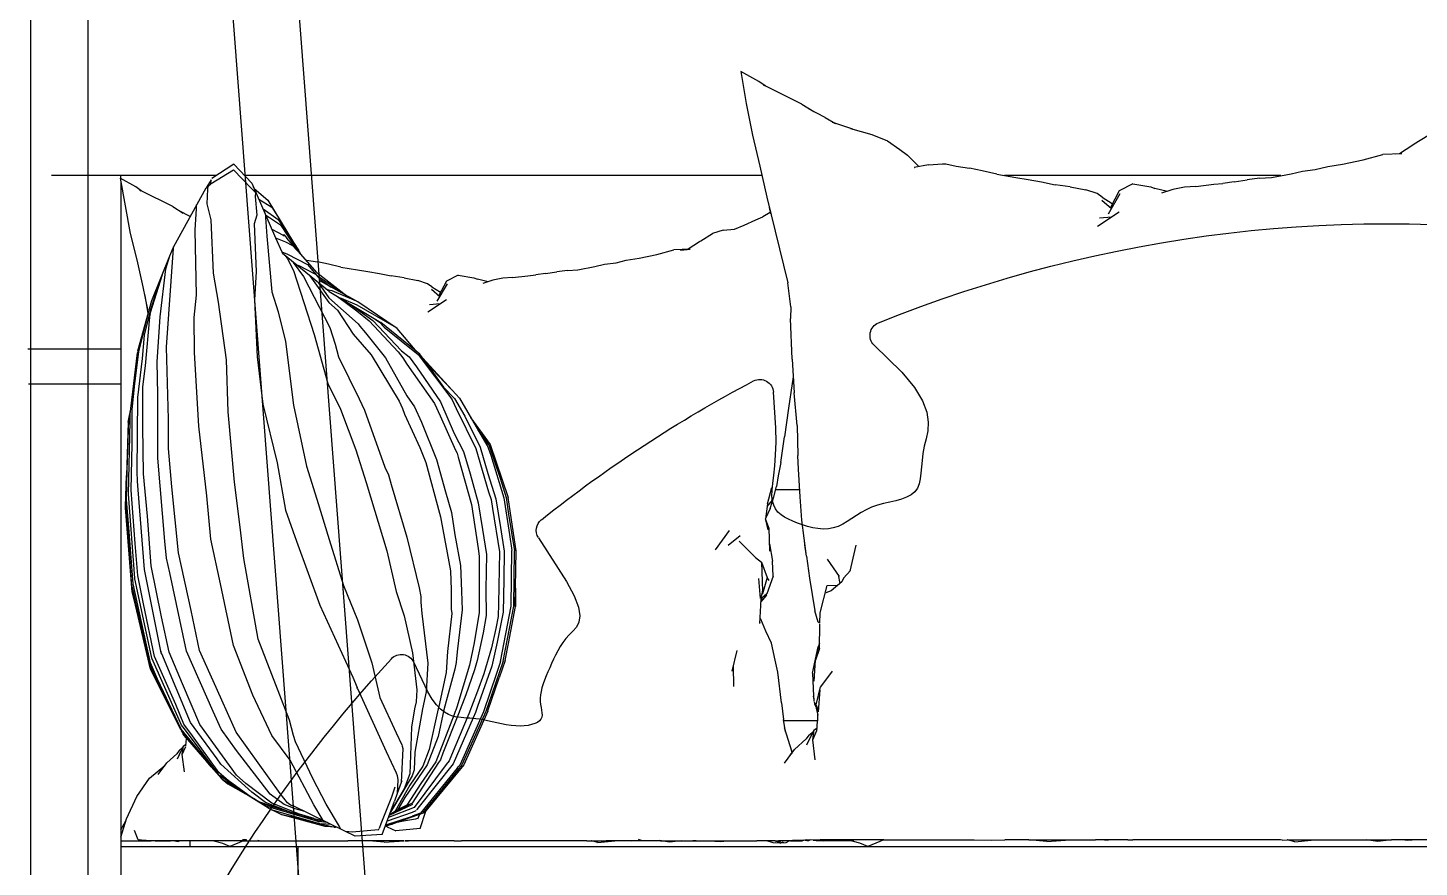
# Model space of a CAD drawing. Header units: millimetres. Extents: x -3567 to 83618, y -21481 to 19784.
# Drawn here: x 38059 to 38566, y -16367 to -16061 of the extents above; entities that cross this region are included whole.
import ezdxf

# ---------------------------------------------------------------- set-up
doc = ezdxf.new("R2010")
doc.units = ezdxf.units.MM
doc.header["$LTSCALE"] = 150
doc.layers.add('ad-Elevation 10', color=8, linetype='Continuous')
doc.layers.add('ad-Landscape', color=7, linetype='Continuous', true_color=0x007f00)

# ---------------------------------------------------------------- blocks, each defined once
blk = doc.blocks.new('A$C8104ddd6')
for p, q in [((1549.95, 871.98), (1543.39, 875.65)), ((1543.39, 875.65), (1545.39, 863.95)), ((1552.27, 870.4), (1549.95, 871.98)), ((1551.49, 870.79), (1552.27, 870.4)), ((1565.62, 863.73), (1552.27, 870.4)), ((1545.39, 863.95), (1547.6, 852.35)), ((1565.62, 863.73), (1569.97, 860.96)), ((1574.17, 858.85), (1568.25, 861.82)), ((1574.17, 858.85), (1577.91, 856.66)), ((1577.91, 856.66), (1576.79, 857.03)), ((1547.6, 852.35), (1550.31, 841.11)), ((1582.33, 855.18), (1577.95, 856.64)), ((1584.21, 854.55), (1582.33, 855.18)), ((1583.31, 854.8), (1591.15, 852.68)), ((1591.15, 852.68), (1596.79, 850.28)), ((1788.77, 849.24), (1793.75, 852.29)), ((1596.79, 850.28), (1601.32, 847.15)), ((1601.32, 847.15), (1604.12, 845.14)), ((1783.41, 845.76), (1788.25, 848.86)), ((1788.25, 848.86), (1788.77, 849.24)), ((1358.65, 841.85), (1350.68, 836.54)), ((1358.65, 841.85), (1365.23, 834.92)), ((1604.12, 845.14), (1606.21, 842.99)), ((1608.25, 840.92), (1606.21, 842.99)), ((1611.77, 841.57), (1616.85, 841.91)), ((1616.85, 841.91), (1618.1, 841.97)), ((1618.1, 841.97), (1621.8, 841.13)), ((1757.26, 840.99), (1762.68, 841.85)), ((1762.68, 841.85), (1770.19, 843.38)), ((1770.19, 843.38), (1777.29, 845.38)), ((1784.2, 845.63), (1777.29, 845.38)), ((1781.9, 845.55), (1783.41, 845.76)), ((1352.34, 837.65), (1292.17, 837.65)), ((1322.94, 833.51), (1317.28, 836.67)), ((1317.28, 836.67), (1319.01, 826.58)), ((1317.47, 836.57), (1317.47, 837.65)), ((1350.45, 834.75), (1358.52, 839.71)), ((1365, 833.13), (1358.52, 839.71)), ((1551.09, 837.65), (1362.64, 837.65)), ((1550.31, 841.11), (1552.88, 829.75)), ((1611.77, 841.57), (1606.61, 840.62)), ((1606.61, 840.62), (1606.7, 840.58)), ((1621.8, 841.13), (1626.73, 840.3)), ((1631.33, 839.39), (1626.73, 840.3)), ((1636.64, 838.12), (1631.33, 839.39)), ((1636.64, 838.12), (1643.66, 836.94)), ((1740.18, 837.65), (1639.42, 837.65)), ((1643.66, 836.94), (1648.07, 836.18)), ((1732.4, 836.67), (1727.91, 836.16)), ((1732.4, 836.67), (1736.74, 837.01)), ((1736.74, 837.01), (1743.93, 838.35)), ((1743.93, 838.35), (1748.05, 839.28)), ((1748.05, 839.28), (1752.69, 839.88)), ((1752.69, 839.88), (1757.26, 840.99)), ((1317.47, 835.58), (1317.47, 475)), ((1324.94, 832.15), (1322.94, 833.51)), ((1324.27, 832.48), (1324.94, 832.15)), ((1336.45, 826.4), (1324.94, 832.15)), ((1336.74, 811.82), (1348.53, 833.2)), ((1350.43, 836.15), (1348.53, 833.2)), ((1348.53, 833.2), (1350.31, 834.64)), ((1348.93, 827.34), (1349.21, 832.67)), ((1349.21, 832.67), (1349.26, 833.79)), ((1350.31, 834.64), (1350.43, 836.15)), ((1365, 833.13), (1366.27, 831.69)), ((1365.23, 834.92), (1373.87, 815.02)), ((1365.74, 833.73), (1366.31, 832.2)), ((1366.08, 832.96), (1371.09, 828.65)), ((1366.31, 832.2), (1366.27, 831.69)), ((1366.71, 831.19), (1366.31, 832.2)), ((1648.07, 836.18), (1652.97, 835.33)), ((1652.97, 835.33), (1657.91, 834.33)), ((1663.43, 833.58), (1657.91, 834.33)), ((1663.43, 833.58), (1669.09, 832.47)), ((1673.21, 831.07), (1669.09, 832.47)), ((1681.25, 832.14), (1678.04, 826.02)), ((1686.24, 834.65), (1681.25, 832.14)), ((1686.24, 834.65), (1692.81, 833.52)), ((1692.81, 833.52), (1694.31, 832.95)), ((1698.82, 831.91), (1694.31, 832.95)), ((1700.8, 832.55), (1696.64, 831.19)), ((1705.01, 833.47), (1700.8, 832.55)), ((1709.2, 833.66), (1705.01, 833.47)), ((1709.2, 833.66), (1715.7, 834.47)), ((1715.7, 834.47), (1718.99, 834.76)), ((1723.15, 835.4), (1718.99, 834.76)), ((1723.15, 835.4), (1727.91, 836.16)), ((1319.01, 826.58), (1320.92, 816.59)), ((1336.45, 826.4), (1340.2, 824.01)), ((1345.02, 825.66), (1345.08, 826.94)), ((1350.41, 821.49), (1348.93, 827.34)), ((1366.52, 831.4), (1366.48, 830.02)), ((1366.48, 830.02), (1366.97, 823.23)), ((1366.52, 831.4), (1366.71, 831.19)), ((1367.79, 829.01), (1372.49, 826.17)), ((1371.09, 828.65), (1382.84, 809.31)), ((1552.88, 829.75), (1560.54, 798.5)), ((1675.1, 829.78), (1673.21, 831.07)), ((1674.97, 828.7), (1678.49, 825.63)), ((1675.1, 829.78), (1678.67, 827.46)), ((1677.38, 823.72), (1681.65, 831.07)), ((1678.67, 827.46), (1678.8, 827.48)), ((1342.75, 822.73), (1338.72, 824.75)), ((1344.6, 817.74), (1345.02, 825.66)), ((1351.27, 802.1), (1350.41, 821.49)), ((1366.97, 823.23), (1366.06, 820.03)), ((1369.31, 825.53), (1374.86, 821.65)), ((1369.69, 824.65), (1370.18, 823.31)), ((1370.18, 823.31), (1370.15, 822.32)), ((1370.15, 822.32), (1370.64, 815.6)), ((1370.3, 823.24), (1371.69, 822.42)), ((1371.69, 822.42), (1375.6, 819.68)), ((1372.49, 826.17), (1374.61, 822.85)), ((1374.86, 821.65), (1379.04, 815.3)), ((1544.6, 819.58), (1548.86, 821.58)), ((1548.86, 821.58), (1551.42, 822.65)), ((1554.05, 824.23), (1551.42, 822.65)), ((1554.27, 823.67), (1553.83, 826.02)), ((1673.31, 819.2), (1681.28, 824.45)), ((1674.12, 822.28), (1678.57, 822.66)), ((1320.92, 816.59), (1323.25, 806.9)), ((1345, 794.08), (1344.6, 817.74)), ((1366.06, 820.03), (1366.73, 802.74)), ((1372.53, 818.12), (1376.61, 815.9)), ((1375.6, 819.68), (1381.21, 811.18)), ((1528.82, 813.91), (1533.11, 816.53)), ((1536.96, 817.82), (1533.11, 816.53)), ((1536.96, 817.82), (1541.04, 818.07)), ((1541.04, 818.07), (1544.6, 819.58)), ((1335.35, 808.35), (1336.67, 811.6)), ((1336.61, 811.14), (1336.67, 811.6)), ((1336.74, 811.82), (1336.67, 811.6)), ((1336.67, 811.6), (1336.71, 811.73)), ((1336.71, 811.73), (1336.74, 811.82)), ((1336.71, 811.73), (1336.74, 811.78)), ((1336.74, 811.78), (1336.74, 811.82)), ((1370.64, 815.6), (1372.5, 795.29)), ((1373.87, 815.02), (1377.43, 813.47)), ((1373.87, 815.02), (1376.09, 809.9)), ((1377, 816.01), (1376.61, 815.9)), ((1376.61, 815.9), (1377.05, 815.71)), ((1377, 816.01), (1377.33, 815.57)), ((1377.05, 815.71), (1377, 816.01)), ((1377.33, 815.57), (1377.35, 815.55)), ((1377.35, 815.55), (1377.98, 814.88)), ((1377.43, 813.47), (1380.06, 812.12)), ((1388.95, 802.32), (1377.98, 814.88)), ((1379.04, 815.3), (1382.16, 810.44)), ((1380.06, 812.12), (1384.93, 806.92)), ((1524.2, 810.9), (1528.37, 813.58)), ((1528.37, 813.58), (1528.82, 813.91)), ((1323.25, 806.9), (1325.46, 797.11)), ((1328.8, 792.07), (1335.35, 808.35)), ((1333.88, 803.63), (1335.35, 808.35)), ((1334.16, 775.05), (1336.61, 811.14)), ((1376.09, 809.9), (1378.2, 808.98)), ((1376.09, 809.9), (1376.4, 809.22)), ((1393.37, 795.35), (1376.4, 809.22)), ((1377.3, 808.48), (1378.15, 807.28)), ((1378.15, 807.28), (1380.37, 803)), ((1378.2, 808.98), (1385.48, 805.25)), ((1382.16, 810.44), (1382.3, 810.1)), ((1382.3, 810.1), (1382.31, 810.05)), ((1384.93, 806.92), (1385.18, 806.87)), ((1385.18, 806.87), (1389.13, 806.2)), ((1393.1, 805.42), (1389.13, 806.2)), ((1497.95, 805.87), (1501.66, 806.8)), ((1501.66, 806.8), (1506.33, 807.53)), ((1506.33, 807.53), (1512.8, 808.85)), ((1512.8, 808.85), (1518.93, 810.58)), ((1524.88, 810.8), (1518.93, 810.58)), ((1521.39, 810.52), (1524.2, 810.9)), ((1521.58, 810.5), (1524.88, 810.8)), ((1328.29, 787.69), (1332.62, 801.58)), ((1331.81, 786.19), (1333.88, 803.63)), ((1353.03, 791.55), (1351.27, 802.1)), ((1366.73, 802.74), (1366.15, 792.34)), ((1380.31, 806.02), (1384.01, 800.82)), ((1380.37, 803), (1387.98, 779.71)), ((1381.24, 805.26), (1382.28, 804.84)), ((1382.28, 804.84), (1388.18, 801.81)), ((1385.48, 805.25), (1389.96, 799.9)), ((1386.32, 801.11), (1393.24, 791.4)), ((1388.95, 802.32), (1399.82, 793.87)), ((1397.67, 804.32), (1393.1, 805.42)), ((1397.67, 804.32), (1403.73, 803.3)), ((1403.73, 803.3), (1407.52, 802.65)), ((1407.52, 802.65), (1411.75, 801.92)), ((1411.75, 801.92), (1416.01, 801.06)), ((1420.77, 800.41), (1416.01, 801.06)), ((1440.43, 801.33), (1436.13, 799.17)), ((1440.43, 801.33), (1446.09, 800.35)), ((1460.22, 800.47), (1465.83, 801.17)), ((1465.83, 801.17), (1468.67, 801.42)), ((1472.25, 801.98), (1468.67, 801.42)), ((1472.25, 801.98), (1476.36, 802.63)), ((1480.23, 803.07), (1476.36, 802.63)), ((1480.23, 803.07), (1483.97, 803.36)), ((1483.97, 803.36), (1490.16, 804.52)), ((1490.16, 804.52), (1493.72, 805.32)), ((1493.72, 805.32), (1497.95, 805.87)), ((1325.46, 797.11), (1327.23, 788.8)), ((1328.35, 788.86), (1331.26, 798.19)), ((1384.01, 800.82), (1393.61, 782.25)), ((1389.33, 798.65), (1393.3, 793.09)), ((1389.56, 800.86), (1399.07, 794.29)), ((1389.96, 799.9), (1394.1, 797.04)), ((1403.87, 791.62), (1390.27, 799.17)), ((1392.23, 796.28), (1394.41, 795.75)), ((1420.77, 800.41), (1425.65, 799.45)), ((1429.2, 798.24), (1425.65, 799.45)), ((1430.83, 797.13), (1429.2, 798.24)), ((1430.72, 796.2), (1433.75, 793.55)), ((1430.83, 797.13), (1433.91, 795.13)), ((1432.79, 791.9), (1436.48, 798.25)), ((1436.13, 799.17), (1433.36, 793.89)), ((1446.09, 800.35), (1447.39, 799.87)), ((1451.28, 798.96), (1447.39, 799.87)), ((1452.98, 799.52), (1449.4, 798.35)), ((1456.61, 800.31), (1452.98, 799.52)), ((1460.22, 800.47), (1456.61, 800.31)), ((1561.59, 789.8), (1560.54, 798.5)), ((1323.67, 773.76), (1328.8, 792.07)), ((1327.49, 787.4), (1326.29, 793.89)), ((1344.22, 785.9), (1345, 794.08)), ((1355.94, 770.46), (1353.03, 791.55)), ((1366.15, 792.34), (1367.14, 771.54)), ((1372.5, 795.29), (1374.76, 787.93)), ((1393.24, 791.4), (1396.45, 788.54)), ((1393.3, 793.09), (1403.99, 783.57)), ((1393.37, 795.35), (1412.18, 784.12)), ((1394.41, 795.75), (1403.28, 791.95)), ((1396.42, 793.53), (1403.51, 788.41)), ((1397.05, 793.15), (1397.78, 792.98)), ((1397.78, 792.98), (1403.47, 790.54)), ((1418.14, 781.9), (1403.87, 791.62)), ((1429.29, 788.01), (1436.16, 792.54)), ((1429.99, 790.67), (1433.82, 790.99)), ((1433.91, 795.13), (1434.02, 795.15)), ((1324.05, 773.44), (1327.97, 789.1)), ((1326.15, 779.51), (1328.35, 788.86)), ((1326.49, 768.33), (1328.1, 786.08)), ((1328.1, 786.08), (1328.29, 787.69)), ((1328.12, 787), (1328.25, 787.3)), ((1330.69, 769.73), (1331.81, 786.19)), ((1344.3, 773.17), (1344.22, 785.9)), ((1374.76, 787.93), (1377.52, 777.22)), ((1396.45, 788.54), (1402.16, 779.82)), ((1401.06, 790.76), (1409.33, 784.79)), ((1403.47, 790.54), (1416.91, 782.74)), ((1403.51, 788.41), (1407.98, 784.69)), ((1561.59, 789.8), (1561.54, 785.5)), ((1393.61, 782.25), (1395.58, 776.23)), ((1403.99, 783.57), (1404.53, 782.73)), ((1404.53, 782.73), (1406.58, 780.38)), ((1407.98, 784.69), (1418.59, 773.4)), ((1409.33, 784.79), (1419.78, 773.79)), ((1410.33, 785.23), (1411.71, 784.23)), ((1411.71, 784.23), (1413.45, 782.39)), ((1426.45, 772.56), (1412.18, 784.12)), ((1413.45, 782.39), (1425.82, 772.39)), ((1425.51, 773.32), (1418.14, 781.9)), ((1562.06, 770.75), (1561.54, 785.5)), ((1325.38, 770.97), (1326.15, 779.51)), ((1377.52, 777.22), (1380.41, 753.96)), ((1387.98, 779.71), (1392.87, 761.91)), ((1395.58, 776.23), (1396.84, 771.62)), ((1402.16, 779.82), (1408.68, 772.31)), ((1406.58, 780.38), (1413.87, 771.27)), ((1317.47, 774.4), (1283.59, 774.4)), ((1323.58, 773.03), (1320.71, 750.67)), ((1321.06, 752.71), (1323.58, 773.03)), ((1322.61, 761.91), (1324.05, 773.44)), ((1323.67, 773.76), (1323.58, 773.03)), ((1323.61, 756.73), (1325.38, 770.97)), ((1334.82, 748.92), (1334.16, 775.05)), ((1345.84, 746.26), (1344.3, 773.17)), ((1367.14, 771.54), (1369.24, 754.37)), ((1396.84, 771.62), (1404.34, 756.26)), ((1408.68, 772.31), (1418.92, 755.43)), ((1413.87, 771.27), (1421.67, 757.32)), ((1418.59, 773.4), (1420.29, 771.28)), ((1419.78, 773.79), (1422.57, 771.53)), ((1420.29, 771.28), (1421.63, 768.87)), ((1422.57, 771.53), (1425.26, 767.97)), ((1425.82, 772.39), (1437.74, 756.64)), ((1427.56, 771.08), (1426.45, 772.56)), ((1440.87, 756.52), (1427.56, 771.08)), ((1428.16, 770.25), (1427.56, 771.08)), ((1562.06, 770.75), (1562.84, 758.44)), ((1325.54, 760.69), (1326.49, 768.33)), ((1330.99, 757.82), (1330.69, 769.73)), ((1356.56, 751.55), (1355.94, 770.46)), ((1421.63, 768.87), (1431.81, 754.56)), ((1425.26, 767.97), (1433.95, 755.13)), ((1428.17, 770.23), (1428.16, 770.25)), ((1428.17, 770.23), (1435.08, 760.57)), ((1428.55, 769.7), (1438.09, 759.57)), ((1283.88, 761.75), (1317.47, 761.75)), ((1321.59, 752.35), (1322.61, 761.91)), ((1325.45, 746.17), (1325.54, 760.69)), ((1392.87, 761.91), (1397.47, 752.48)), ((1435.08, 760.57), (1439.03, 756.36)), ((1562.11, 761.81), (1560.74, 752.84)), ((1562.47, 764.32), (1562.11, 761.81)), ((1323.45, 729.72), (1323.61, 756.73)), ((1330.95, 734.67), (1330.99, 757.82)), ((1404.34, 756.26), (1406.23, 752.12)), ((1418.92, 755.43), (1420.15, 752.75)), ((1421.67, 757.32), (1424.52, 753.31)), ((1437.76, 756.62), (1437.94, 756.46)), ((1437.76, 756.62), (1438.01, 756.25)), ((1437.96, 756.45), (1438.14, 756.2)), ((1437.96, 756.45), (1438.14, 756.29)), ((1438.14, 756.29), (1438.01, 756.25)), ((1438.01, 756.25), (1438.16, 755.9)), ((1438.16, 755.9), (1438.14, 756.2)), ((1438.16, 755.9), (1439.72, 752.78)), ((1439.03, 756.36), (1442.87, 749.96)), ((1440.87, 756.52), (1450.78, 739.39)), ((1563.94, 746.54), (1562.84, 758.44)), ((1320.65, 750.34), (1320.68, 750.49)), ((1320.68, 750.49), (1320.71, 750.67)), ((1320.71, 750.67), (1321, 752.17)), ((1320.84, 750.66), (1321.06, 752.71)), ((1320.84, 747.96), (1320.84, 750.66)), ((1321.61, 739.81), (1321.59, 752.35)), ((1358.9, 725.86), (1356.56, 751.55)), ((1369.24, 754.37), (1374.43, 732.93)), ((1380.41, 753.96), (1385.13, 731.77)), ((1397.47, 752.48), (1403.11, 737.71)), ((1406.23, 752.12), (1413.72, 731.36)), ((1420.15, 752.75), (1420.89, 750.69)), ((1420.89, 750.69), (1426.41, 738.55)), ((1424.52, 753.31), (1427.08, 747.82)), ((1431.81, 754.56), (1433.87, 750.13)), ((1433.95, 755.13), (1438.99, 743.68)), ((1438.5, 755.22), (1438.7, 755.04)), ((1439.72, 752.78), (1446.82, 738.16)), ((1560.74, 752.84), (1559.33, 742.44)), ((1320.17, 747.74), (1319.57, 728.31)), ((1319.77, 730.21), (1320.35, 748.7)), ((1320.17, 747.74), (1320.63, 750.19)), ((1320.28, 721.48), (1320.84, 747.96)), ((1320.63, 750.19), (1320.65, 750.34)), ((1320.73, 749.1), (1320.84, 749.66)), ((1325.7, 728.89), (1325.45, 746.17)), ((1334.8, 738.22), (1334.82, 748.92)), ((1348.85, 720.91), (1345.84, 746.26)), ((1427.08, 747.82), (1432.51, 734.2)), ((1433.87, 750.13), (1439.41, 737.57)), ((1442.87, 749.96), (1448.36, 738.64)), ((1444.93, 749.52), (1452.07, 739.58)), ((1563.94, 746.54), (1564.2, 735.6)), ((1438.99, 743.68), (1442.33, 737.02)), ((1447.6, 744.9), (1451.53, 739.5)), ((1449.82, 741.06), (1451.01, 739.43)), ((1557.94, 733.02), (1559.33, 742.44)), ((1321.24, 722.97), (1321.61, 739.81)), ((1336, 724.24), (1334.8, 738.22)), ((1403.11, 737.71), (1406.81, 725.78)), ((1426.41, 738.55), (1428.62, 733.02)), ((1439.41, 737.57), (1439.98, 736.43)), ((1439.98, 736.43), (1440.4, 735.05)), ((1442.33, 737.02), (1444.8, 728.9)), ((1446.82, 738.16), (1451.48, 722.39)), ((1448.36, 738.64), (1451.21, 729.02)), ((1451.01, 739.43), (1452.27, 735.73)), ((1451.53, 739.5), (1455.71, 727.3)), ((1452.07, 739.58), (1458.56, 720.28)), ((1452.27, 735.73), (1457.01, 720.23)), ((1564.46, 730.65), (1564.2, 735.6)), ((1319.58, 719.59), (1319.77, 730.21)), ((1333.54, 704.43), (1330.95, 734.67)), ((1374.43, 732.93), (1377.45, 715.71)), ((1385.13, 731.77), (1388.88, 719.7)), ((1413.72, 731.36), (1415.01, 728.53)), ((1428.62, 733.02), (1433.63, 714.56)), ((1432.51, 734.2), (1435.73, 722.35)), ((1440.4, 735.05), (1445.2, 717.72)), ((1557.94, 733.02), (1557.02, 728.18)), ((1565.06, 720.5), (1564.46, 730.65)), ((1319.16, 717.08), (1319.57, 728.31)), ((1319.28, 718.72), (1319.57, 728.31)), ((1323.5, 726.24), (1323.45, 729.72)), ((1323.79, 723.14), (1323.5, 726.24)), ((1327.14, 713.51), (1325.7, 728.89)), ((1360.95, 709.44), (1358.9, 725.86)), ((1406.81, 725.78), (1414.43, 700.83)), ((1415.01, 728.53), (1416.02, 725.07)), ((1416.02, 725.07), (1421.66, 705.84)), ((1444.8, 728.9), (1447.72, 718.37)), ((1451.21, 729.02), (1454.14, 719.82)), ((1455.71, 727.3), (1457.86, 720.26)), ((1557.02, 728.18), (1556.33, 724.31)), ((1322.54, 690.91), (1320.28, 721.48)), ((1322.69, 703.53), (1321.24, 722.97)), ((1326.04, 694.09), (1323.79, 723.14)), ((1338.46, 700.08), (1336, 724.24)), ((1350.22, 705.06), (1348.85, 720.91)), ((1435.73, 722.35), (1437.91, 714.89)), ((1451.48, 722.39), (1452.4, 719.52)), ((1457.01, 720.23), (1459.07, 706.87)), ((1457.86, 720.26), (1458.79, 714.19)), ((1461.52, 700.88), (1458.56, 720.28)), ((1553.17, 718.02), (1554.74, 723.91)), ((1554.05, 716.24), (1555.42, 720.52)), ((1555.42, 720.52), (1556.33, 724.31)), ((1556.08, 723.28), (1564.89, 723.28)), ((1565.65, 711.99), (1565.06, 720.5)), ((1319.16, 717.08), (1319.13, 716.58)), ((1321.61, 685.89), (1319.13, 716.58)), ((1321.14, 692.5), (1319.16, 717.08)), ((1319.28, 718.72), (1319.28, 718.68)), ((1319.28, 718.63), (1319.28, 718.68)), ((1321.62, 686.31), (1319.28, 718.63)), ((1320.37, 709.36), (1319.58, 719.59)), ((1377.45, 715.71), (1381.5, 704.4)), ((1388.88, 719.7), (1393.39, 704.94)), ((1437.91, 714.89), (1439.19, 706.73)), ((1445.2, 717.72), (1447.65, 701.68)), ((1447.72, 718.37), (1449.2, 708.63)), ((1452.4, 719.52), (1452.92, 716.24)), ((1452.92, 716.24), (1455.4, 700.47)), ((1454.14, 719.82), (1455.82, 709.32)), ((1553.17, 718.02), (1552.4, 712.47)), ((1554.05, 716.24), (1552.45, 712.84)), ((1554.8, 719.38), (1553.05, 717.1)), ((1328.55, 695.4), (1327.14, 713.51)), ((1433.63, 714.56), (1434, 713.29)), ((1434, 713.29), (1434.22, 711.9)), ((1434.22, 711.9), (1437.56, 693.59)), ((1458.79, 714.19), (1460.89, 700.91)), ((1552.35, 712.13), (1553.19, 708.52)), ((1553.57, 709.2), (1552.4, 712.47)), ((1567.29, 698.98), (1565.65, 711.99)), ((1321.91, 688.88), (1320.37, 709.36)), ((1353.81, 688.85), (1350.22, 705.06)), ((1362.34, 698.11), (1360.95, 709.44)), ((1393.39, 704.94), (1398.56, 688.25)), ((1421.66, 705.84), (1426.24, 687.32)), ((1439.19, 706.73), (1441.23, 695.56)), ((1449.2, 708.63), (1450.69, 699.49)), ((1455.82, 709.32), (1457.17, 700.72)), ((1459.07, 706.87), (1460, 700.97)), ((1539.16, 708.32), (1534, 701.22)), ((1538.81, 702.9), (1543.13, 706.48)), ((1553.57, 709.2), (1553.89, 700.73)), ((1566.74, 703.1), (1566.56, 704.79)), ((1323.66, 691.86), (1322.69, 703.53)), ((1334.17, 698.23), (1333.54, 704.43)), ((1343.09, 679.06), (1338.46, 700.08)), ((1381.5, 704.4), (1390.04, 681.04)), ((1414.43, 700.83), (1417.83, 686.1)), ((1447.65, 701.68), (1448.1, 698.9)), ((1455.4, 700.47), (1455.09, 681.53)), ((1457.17, 700.72), (1457, 690.39)), ((1459.74, 680.64), (1460, 700.97)), ((1460.63, 680.64), (1460.89, 700.91)), ((1461.22, 680.64), (1461.52, 700.88)), ((1548.78, 698.48), (1542.77, 704.35)), ((1553.79, 703.4), (1554.98, 697.14)), ((1567.29, 698.98), (1566.74, 703.1)), ((1583.24, 693.47), (1585.47, 702.89)), ((1332.32, 676.79), (1328.55, 695.4)), ((1335.36, 692.83), (1334.17, 698.23)), ((1367.55, 668.66), (1362.34, 698.11)), ((1441.23, 695.56), (1441.65, 686.12)), ((1448.1, 698.9), (1448.05, 695.06)), ((1448.05, 695.06), (1448.09, 678.38)), ((1450.69, 699.49), (1450.52, 686.85)), ((1548.78, 698.48), (1550.88, 696.72)), ((1550.88, 696.72), (1551.32, 686.19)), ((1550.88, 696.72), (1553.04, 691.2)), ((1555.18, 691.58), (1554.98, 697.14)), ((1567.29, 698.98), (1568.39, 690.95)), ((1579.35, 691.48), (1574.99, 697.82)), ((1322.54, 690.75), (1322.54, 690.91)), ((1322.56, 690.77), (1322.54, 690.91)), ((1322.56, 690.77), (1322.54, 690.75)), ((1322.58, 690.64), (1322.54, 690.75)), ((1322.58, 690.64), (1322.56, 690.77)), ((1323.17, 687.84), (1322.58, 690.64)), ((1325.79, 681.54), (1323.66, 691.86)), ((1332.09, 664.23), (1326.04, 694.09)), ((1341.37, 664.25), (1335.36, 692.83)), ((1437.56, 693.59), (1437.87, 686.64)), ((1457, 690.39), (1456.83, 678.56)), ((1550.61, 683.49), (1549.95, 690.73)), ((1553.04, 691.2), (1551.25, 685.22)), ((1555.18, 691.58), (1552.91, 685.16)), ((1553.68, 690), (1553.04, 691.2)), ((1568.39, 690.95), (1570.3, 678.96)), ((1580.21, 689.62), (1576.33, 686.34)), ((1578.91, 692.11), (1579.5, 689.01)), ((1580.77, 690.93), (1580.21, 689.62)), ((1583.3, 693.73), (1580.77, 690.93)), ((1322.78, 681.09), (1321.61, 685.89)), ((1327.42, 662.11), (1321.64, 687.95)), ((1326.63, 667.65), (1321.91, 688.88)), ((1328.74, 661.71), (1323.17, 687.84)), ((1358.49, 666.38), (1353.81, 688.85)), ((1398.56, 688.25), (1403.77, 675.77)), ((1417.83, 686.1), (1420.7, 677.19)), ((1426.24, 687.32), (1426.79, 684.22)), ((1437.87, 686.64), (1437.89, 679.65)), ((1441.65, 686.12), (1441.8, 679.36)), ((1450.52, 686.85), (1450.54, 677.27)), ((1461.32, 687.2), (1461.26, 680.57)), ((1552.73, 684.71), (1550.58, 682.14)), ((1551.23, 685.86), (1550.61, 683.49)), ((1551.25, 685.22), (1550.98, 684.91)), ((1552.91, 685.16), (1551.2, 683.76)), ((1551.23, 685.86), (1551.25, 685.22)), ((1551.25, 685.22), (1551.32, 686.19)), ((1552.73, 684.71), (1552.91, 685.16)), ((1572.3, 678.23), (1574.84, 688.28)), ((1576.33, 686.34), (1574.42, 685.57)), ((1574.84, 688.28), (1578.76, 688.39)), ((1328.34, 657.77), (1322.78, 681.09)), ((1329.8, 662.4), (1325.79, 681.54)), ((1390.04, 681.04), (1401.97, 654.82)), ((1426.79, 684.22), (1426.79, 682.18)), ((1426.79, 682.18), (1427.21, 677.96)), ((1437.89, 679.65), (1438.05, 678)), ((1455.09, 681.53), (1455.02, 676.88)), ((1455.86, 660.55), (1459.74, 680.64)), ((1456.76, 660.69), (1460.63, 680.64)), ((1458.69, 667.13), (1461.27, 680.54)), ((1461.26, 680.57), (1461.27, 680.54)), ((1550.63, 683.15), (1550.18, 674.37)), ((1550.83, 682.44), (1550.57, 681.93)), ((1551.2, 683.76), (1550.63, 683.15)), ((1335.04, 663.88), (1332.32, 676.79)), ((1346.14, 664.56), (1343.09, 679.06)), ((1403.77, 675.77), (1408.89, 660.04)), ((1420.7, 677.19), (1423.76, 663.63)), ((1427.21, 677.96), (1429.34, 659.88)), ((1438.05, 678), (1436.46, 664.14)), ((1441.8, 679.36), (1440.15, 665.19)), ((1448.09, 678.38), (1446.23, 667.33)), ((1450.54, 677.27), (1449.47, 670.93)), ((1455.02, 676.88), (1454.17, 672.56)), ((1456.83, 678.56), (1454.65, 667.59)), ((1550.38, 674.7), (1550.21, 674.94)), ((1550.21, 674.8), (1550.36, 674.59)), ((1550.65, 675.93), (1550.27, 676.11)), ((1550.27, 676.06), (1550.65, 675.93)), ((1550.28, 676.23), (1550.65, 675.93)), ((1552.46, 671.63), (1550.65, 675.93)), ((1571.57, 674.91), (1570.3, 678.96)), ((1572.16, 674.55), (1571.57, 674.91)), ((1572.16, 674.55), (1572.3, 678.23)), ((1449.47, 670.93), (1447.33, 660.92)), ((1454.17, 672.56), (1452.52, 665.47)), ((1554.61, 667.23), (1552.46, 671.63)), ((1572.08, 665.26), (1572.15, 674.08)), ((1328.26, 659.99), (1326.63, 667.65)), ((1332.09, 664.23), (1332.08, 663.72)), ((1332.2, 663.72), (1332.09, 664.23)), ((1351.14, 642.35), (1341.37, 664.25)), ((1351.1, 653.45), (1346.14, 664.56)), ((1365.6, 648.25), (1358.49, 666.38)), ((1378.91, 639.18), (1367.55, 668.66)), ((1440.15, 665.19), (1439.74, 661.63)), ((1446.23, 667.33), (1444.49, 659.19)), ((1452.52, 665.47), (1449.71, 655.98)), ((1454.65, 667.59), (1452.62, 658.88)), ((1457.52, 660.9), (1458.69, 667.13)), ((1540.19, 657.05), (1542.02, 664.52)), ((1555.91, 660.97), (1554.61, 667.23)), ((1569.45, 656.22), (1571.58, 665.9)), ((1571.58, 665.9), (1570.66, 661.02)), ((1572.08, 665.26), (1570.66, 661.02)), ((1572.09, 667.07), (1571.58, 665.9)), ((1328.09, 659.37), (1327.42, 662.11)), ((1328.12, 659.17), (1328.09, 659.37)), ((1339.43, 635.51), (1328.09, 659.37)), ((1330.87, 654.1), (1328.26, 659.99)), ((1338.68, 639.27), (1328.74, 661.71)), ((1337.49, 644.86), (1329.8, 662.4)), ((1332.39, 663.28), (1332.08, 663.72)), ((1332.08, 663.72), (1332.2, 663.72)), ((1332.39, 663.28), (1332.2, 663.72)), ((1342.85, 638.28), (1332.39, 663.28)), ((1340, 652.4), (1335.04, 663.88)), ((1408.89, 660.04), (1411.91, 647.4)), ((1423.76, 663.63), (1425.34, 650.21)), ((1429.34, 659.88), (1428.72, 649.41)), ((1436.46, 664.14), (1436.01, 656.57)), ((1439.65, 660.14), (1439.12, 657.71)), ((1439.74, 661.63), (1439.65, 660.14)), ((1444.49, 659.19), (1439.89, 643.82)), ((1447.33, 660.92), (1446.3, 657.43)), ((1456.76, 660.69), (1452.62, 648.58)), ((1455.86, 660.55), (1454.36, 656.18)), ((1457.49, 660.86), (1455.37, 654.59)), ((1457.52, 660.9), (1457.49, 660.86)), ((1556.93, 656.6), (1555.91, 660.97)), ((1570.16, 653.39), (1570.66, 661.02)), ((1328.32, 658.78), (1328.26, 659.02)), ((1338.33, 637.83), (1328.32, 658.78)), ((1328.38, 657.51), (1328.34, 657.77)), ((1339.31, 635.77), (1328.38, 657.51)), ((1339.47, 635.91), (1330.87, 654.1)), ((1401.97, 654.82), (1403.56, 651.02)), ((1436.01, 656.57), (1433.3, 644.14)), ((1439.12, 657.71), (1435.18, 642.94)), ((1446.3, 657.43), (1443.18, 648.33)), ((1449.71, 655.98), (1447.4, 649.68)), ((1452.62, 658.88), (1447.46, 644.13)), ((1454.36, 656.18), (1449.64, 642.22)), ((1451.26, 642.54), (1455.37, 654.59)), ((1540.61, 658.78), (1540.67, 651.41)), ((1558.23, 645.51), (1556.93, 656.6)), ((1569.45, 656.22), (1569.82, 647.88)), ((1576.73, 657.04), (1572.4, 651.23)), ((1346.22, 637.54), (1340, 652.4)), ((1359.5, 634.82), (1351.1, 653.45)), ((1403.55, 650.68), (1403.56, 651.02)), ((1403.55, 650.68), (1403.63, 650.8)), ((1403.55, 650.68), (1403.67, 650.63)), ((1403.56, 651.02), (1403.63, 650.8)), ((1403.63, 650.8), (1403.67, 650.63)), ((1403.67, 650.63), (1414.12, 627.66)), ((1425.34, 650.21), (1425.08, 645.83)), ((1428.72, 649.41), (1427.39, 643.27)), ((1447.4, 649.68), (1444.28, 641.46)), ((1570.86, 644.69), (1572.4, 651.23)), ((1572.22, 650.17), (1571.53, 642.15)), ((1572.22, 650.17), (1572.4, 651.23)), ((1340.49, 637.73), (1337.49, 644.86)), ((1372.52, 633.5), (1365.6, 648.25)), ((1411.91, 647.4), (1417.78, 634.5)), ((1425.08, 645.83), (1424.52, 643.26)), ((1433.3, 644.14), (1433.07, 643.26)), ((1443.18, 648.33), (1440.56, 641.42)), ((1447.46, 644.13), (1446.69, 641.88)), ((1452.62, 648.58), (1450.51, 642.32)), ((1558.23, 645.51), (1558.89, 639.33)), ((1570.02, 647.3), (1569.82, 647.88)), ((1569.82, 647.88), (1570, 646.5)), ((1569.82, 647.88), (1569.99, 646.07)), ((1570.08, 645.87), (1570.18, 645.09)), ((1570.08, 645.87), (1571.56, 642.51)), ((1570.18, 645.09), (1571.53, 642.15)), ((1571.6, 643), (1570.86, 644.69)), ((1339.59, 637.35), (1338.68, 639.27)), ((1354.06, 635.88), (1351.14, 642.35)), ((1380.42, 633.58), (1378.91, 639.18)), ((1424.52, 643.26), (1423.36, 636.64)), ((1427.39, 643.27), (1424.61, 627.44)), ((1433.07, 643.26), (1429.84, 628.42)), ((1438.91, 641.21), (1432.3, 623.97)), ((1435.18, 642.94), (1433.06, 633.18)), ((1440.56, 641.42), (1434.84, 627.09)), ((1444.28, 641.46), (1438.02, 626.33)), ((1439.33, 642.26), (1438.91, 641.21)), ((1439.53, 642.76), (1439.33, 642.26)), ((1439.89, 643.82), (1439.53, 642.76)), ((1445.83, 640), (1439.77, 625.97)), ((1449.64, 642.22), (1441.58, 624.11)), ((1451.21, 642.4), (1442.41, 622.88)), ((1446.69, 641.88), (1445.83, 640)), ((1450.51, 642.32), (1446.89, 634.2)), ((1451.21, 642.43), (1451.25, 642.49)), ((1451.21, 642.43), (1451.21, 642.4)), ((1451.26, 642.54), (1451.25, 642.49)), ((1559.69, 634.85), (1558.89, 639.33)), ((1571.4, 638.94), (1558.96, 638.94)), ((1570.89, 643.54), (1571.48, 641)), ((1571.4, 638.94), (1571.51, 641.86)), ((1339.43, 635.51), (1339.56, 635.25)), ((1353.47, 618.8), (1339.47, 635.91)), ((1350.4, 622.18), (1339.56, 635.25)), ((1339.56, 635.25), (1340.17, 634.06)), ((1341.07, 635.53), (1339.59, 637.35)), ((1340.23, 633.94), (1340.17, 634.06)), ((1341.19, 632.83), (1340.17, 634.06)), ((1340.23, 633.94), (1350.4, 622.18)), ((1343.53, 633.47), (1340.49, 637.73)), ((1340.67, 636.02), (1340.58, 636.2)), ((1354.29, 617.7), (1341.07, 635.53)), ((1352.52, 625.1), (1342.85, 638.28)), ((1351.97, 629.69), (1346.22, 637.54)), ((1359.62, 628.11), (1354.06, 635.88)), ((1375.49, 612.46), (1359.5, 634.82)), ((1417.78, 634.5), (1419.85, 630.13)), ((1423.36, 636.64), (1422.81, 619.6)), ((1446.89, 634.2), (1441.74, 622.83)), ((1559.19, 636.43), (1562, 627.54)), ((1567.5, 630.19), (1570.11, 635.67)), ((1568.2, 633.63), (1569.82, 635.05)), ((1569.57, 631.93), (1570.11, 635.67)), ((1569.57, 631.93), (1571.05, 635.38)), ((1570.11, 635.67), (1571.15, 636.33)), ((1570.52, 635.67), (1571.14, 636.21)), ((1571.1, 635.82), (1571, 635.66)), ((1571.05, 635.38), (1571.39, 638.61)), ((1338.07, 625.07), (1340.32, 629.79)), ((1338.67, 628.03), (1340.07, 629.26)), ((1339.86, 626.57), (1340.32, 629.79)), ((1339.86, 626.57), (1341.13, 629.54)), ((1340.32, 629.79), (1341.22, 630.36)), ((1340.68, 629.79), (1341.21, 630.26)), ((1341.17, 629.92), (1341.08, 629.79)), ((1341.17, 629.92), (1341.42, 632.33)), ((1341.42, 632.33), (1341.43, 632.55)), ((1353.14, 620.11), (1343.53, 633.47)), ((1359.64, 619.08), (1351.97, 629.69)), ((1379.23, 624.59), (1372.52, 633.5)), ((1381.09, 631.23), (1380.42, 633.58)), ((1387.4, 617.84), (1381.09, 631.23)), ((1420.2, 628.75), (1419.65, 616.43)), ((1419.85, 630.13), (1420.02, 629.63)), ((1420.02, 629.63), (1420.2, 628.75)), ((1433.06, 633.18), (1429.12, 622.83)), ((1563, 628.4), (1567.23, 632.32)), ((1568.2, 633.63), (1567.23, 632.32)), ((1570.5, 624.71), (1569.57, 631.93)), ((1334.2, 623.53), (1337.84, 626.9)), ((1338.67, 628.03), (1337.84, 626.9)), ((1340.66, 620.35), (1339.86, 626.57)), ((1353.94, 623.13), (1352.52, 625.1)), ((1371.94, 612.22), (1359.62, 628.11)), ((1387.78, 608.33), (1379.23, 624.59)), ((1414.12, 627.66), (1417.81, 619.88)), ((1424.61, 627.44), (1424.41, 620.97)), ((1433.18, 623.65), (1426.05, 612.64)), ((1432.3, 623.97), (1426.81, 616.03)), ((1429.84, 628.42), (1427.55, 622.41)), ((1433.93, 624.73), (1433.18, 623.65)), ((1434.84, 627.09), (1433.93, 624.73)), ((1437.13, 624.31), (1436.03, 622.92)), ((1438.02, 626.33), (1437.13, 624.31)), ((1439.77, 625.97), (1438.54, 623.18)), ((1441.58, 624.11), (1440.98, 622.77)), ((1559.33, 623.51), (1563, 628.4)), ((1561.37, 626.64), (1562.08, 627.22)), ((1562.08, 627.22), (1562, 627.54)), ((1327.96, 618.02), (1333.49, 622.59)), ((1331.02, 619.31), (1334.2, 623.53)), ((1350.4, 622.18), (1354.29, 617.7)), ((1356.53, 617.2), (1353.14, 620.11)), ((1361.37, 613.32), (1353.51, 619.02)), ((1365.26, 612.86), (1353.94, 623.13)), ((1362.99, 616.04), (1359.64, 619.08)), ((1423.61, 618.89), (1415.73, 605.63)), ((1417.81, 619.88), (1418.11, 618.98)), ((1418.11, 618.98), (1418.43, 617.42)), ((1422.81, 619.6), (1420.72, 614.12)), ((1429.12, 622.83), (1420.94, 610.95)), ((1427.55, 622.41), (1422.8, 615.5)), ((1424.41, 620.97), (1423.61, 618.89)), ((1436.03, 622.92), (1424.3, 607.25)), ((1438.54, 623.18), (1426.21, 607.7)), ((1440.04, 621.62), (1426.72, 605.23)), ((1442.41, 622.88), (1428.05, 605.3)), ((1441.74, 622.83), (1433.78, 613.11)), ((1440.11, 621.72), (1440.04, 621.62)), ((1440.11, 621.72), (1440.36, 622.07)), ((1440.98, 622.77), (1440.36, 622.07)), ((1323.26, 611.36), (1327.96, 618.02)), ((1354.78, 617.35), (1354.29, 617.7)), ((1354.29, 617.7), (1354.35, 617.61)), ((1354.35, 617.61), (1356.5, 615.92)), ((1354.78, 617.35), (1354.35, 617.61)), ((1355.04, 617.07), (1354.82, 617.32)), ((1356.78, 616.09), (1354.82, 617.32)), ((1356.06, 616.48), (1355.04, 617.07)), ((1356.78, 616.09), (1356.06, 616.48)), ((1356.5, 615.92), (1362.86, 612.28)), ((1364.64, 611.32), (1356.53, 617.2)), ((1356.86, 616.04), (1356.78, 616.09)), ((1356.9, 615.99), (1356.86, 616.04)), ((1357.38, 615.71), (1356.9, 615.99)), ((1371.26, 607.03), (1357.38, 615.71)), ((1372.45, 608.9), (1362.99, 616.04)), ((1392.31, 608.5), (1387.4, 617.84)), ((1420.72, 614.12), (1415.83, 605.91)), ((1417.35, 614.73), (1416.06, 611.07)), ((1422.8, 615.5), (1417.38, 605.95)), ((1418.43, 617.42), (1418.21, 612.39)), ((1419.65, 616.43), (1418.21, 612.39)), ((1419.88, 617.07), (1419.65, 616.43)), ((1426.81, 616.03), (1421.69, 608.13)), ((1319.48, 603.16), (1323.26, 611.36)), ((1369.92, 607.94), (1361.37, 613.32)), ((1370.15, 609.17), (1365.26, 612.86)), ((1365.58, 610.73), (1366.01, 610.48)), ((1367.2, 609.71), (1366.01, 610.48)), ((1368.37, 608.99), (1367.2, 609.71)), ((1367.68, 609.46), (1373.42, 607.55)), ((1368.76, 608.73), (1368.37, 608.99)), ((1378.94, 605.71), (1368.76, 608.73)), ((1378.02, 606.03), (1370.15, 609.17)), ((1377.04, 608.37), (1371.94, 612.22)), ((1382.61, 604.84), (1372.45, 608.9)), ((1378.21, 608.95), (1375.49, 612.46)), ((1379.34, 608.1), (1378.21, 608.95)), ((1397.1, 600.38), (1392.31, 608.5)), ((1416.06, 611.07), (1412.18, 601.29)), ((1412.69, 597.45), (1417.21, 609.61)), ((1415.33, 604.54), (1423.87, 608.5)), ((1418.21, 612.39), (1417.21, 609.61)), ((1420.94, 610.95), (1418.46, 606.6)), ((1423.58, 608.9), (1418.61, 606.38)), ((1426.05, 612.64), (1423.58, 608.9)), ((1433.78, 613.11), (1427.41, 605.26)), ((1430, 607.51), (1431, 608.92)), ((1387.71, 602.66), (1369.92, 607.94)), ((1371.26, 607.03), (1374.54, 605.45)), ((1382.67, 603.44), (1372.77, 606.3)), ((1373.45, 607.54), (1373.42, 607.55)), ((1378.02, 606.03), (1373.45, 607.54)), ((1374.54, 605.45), (1376.29, 604.61)), ((1391.91, 600.42), (1376.29, 604.61)), ((1389.98, 601.36), (1376.29, 604.61)), ((1381.02, 606.78), (1377.04, 608.37)), ((1378.94, 605.71), (1378.02, 606.03)), ((1382.99, 604.37), (1378.94, 605.71)), ((1380.22, 607.75), (1379.34, 608.1)), ((1383.13, 602.98), (1379.46, 604.03)), ((1399.28, 598.57), (1379.99, 608.02)), ((1381, 607.53), (1380.22, 607.75)), ((1384.55, 605.79), (1381.02, 606.78)), ((1387.97, 603.34), (1382.61, 604.84)), ((1389.98, 601.36), (1382.67, 603.44)), ((1382.99, 604.37), (1383.99, 604.04)), ((1391.71, 602.28), (1383.99, 604.04)), ((1383.99, 604.04), (1386.42, 603.21)), ((1390.8, 603.19), (1387.78, 608.33)), ((1428.05, 605.3), (1413.8, 600.42)), ((1427.41, 605.26), (1414.24, 600.94)), ((1423.62, 605.53), (1414.49, 602.28)), ((1424.3, 607.25), (1414.98, 603.62)), ((1415.41, 604.76), (1415.73, 604.95)), ((1415.82, 604.98), (1415.73, 604.95)), ((1415.82, 604.98), (1417.35, 605.93)), ((1416.7, 605.44), (1415.82, 604.98)), ((1416.78, 605.48), (1416.7, 605.44)), ((1416.83, 605.49), (1416.78, 605.48)), ((1416.83, 605.49), (1416.99, 605.57)), ((1416.99, 605.57), (1416.85, 605.52)), ((1417, 605.6), (1416.99, 605.57)), ((1417, 605.6), (1417.13, 605.64)), ((1418.38, 606.29), (1417.13, 605.64)), ((1421.69, 608.13), (1417.38, 605.95)), ((1417.38, 605.95), (1419.39, 607.16)), ((1418.38, 606.29), (1418.61, 606.38)), ((1427.66, 605.28), (1423.16, 603.8)), ((1424.99, 606.06), (1423.62, 605.53)), ((1423.62, 604.16), (1423.67, 604.18)), ((1426.72, 605.23), (1423.67, 604.18)), ((1425.44, 606.5), (1425.27, 606.44)), ((1426.21, 607.7), (1425.36, 606.56)), ((1425.48, 606.57), (1425.36, 606.56)), ((1425.48, 606.57), (1425.5, 606.6)), ((1426.3, 604.7), (1425.55, 603.04)), ((1425.8, 603.69), (1425.55, 603.04)), ((1425.98, 604), (1425.8, 603.69)), ((1426.55, 599.65), (1428.61, 605.98)), ((1429.47, 607.04), (1430, 607.51)), ((1317.47, 596.52), (1319.48, 603.16)), ((1317.47, 599.13), (1319.27, 602.46)), ((1323.8, 595.52), (1322.49, 598.97)), ((1386.54, 603.18), (1386.42, 603.21)), ((1386.54, 603.18), (1389.52, 602.18)), ((1389.11, 602.26), (1387.71, 602.66)), ((1391.3, 601.96), (1387.84, 602.75)), ((1389.55, 602.13), (1389.11, 602.26)), ((1389.11, 602.26), (1389.52, 602.18)), ((1389.52, 602.18), (1389.55, 602.13)), ((1392.74, 601.78), (1389.52, 602.18)), ((1390.09, 602.11), (1389.55, 602.13)), ((1389.98, 601.36), (1395.02, 600.22)), ((1389.98, 601.36), (1390.14, 601.35)), ((1390.16, 601.35), (1390.14, 601.35)), ((1390.16, 601.35), (1390.21, 601.35)), ((1390.21, 601.35), (1390.22, 601.35)), ((1390.22, 601.35), (1390.59, 601.33)), ((1390.76, 602.75), (1390.51, 602.81)), ((1394.02, 601.15), (1390.59, 601.33)), ((1391.17, 602.55), (1390.8, 603.19)), ((1395.66, 600.07), (1391.91, 600.42)), ((1395.05, 600.22), (1395.02, 600.22)), ((1396.15, 600.1), (1395.18, 600.19)), ((1395.18, 600.19), (1395.66, 600.07)), ((1396.02, 600.17), (1395.18, 600.19)), ((1396.32, 600.02), (1395.66, 600.07)), ((1397.68, 599.35), (1397.1, 600.38)), ((1401.79, 598.28), (1399.28, 598.57)), ((1402.87, 596.83), (1399.28, 598.57)), ((1411.35, 599.21), (1401.79, 598.28)), ((1411.35, 599.21), (1411.49, 599.49)), ((1411.49, 599.49), (1411.47, 599.49)), ((1411.55, 599.65), (1411.53, 599.65)), ((1412.18, 601.29), (1411.55, 599.65)), ((1411.63, 599.86), (1411.61, 599.85)), ((1411.71, 600.07), (1411.69, 600.06)), ((1418.8, 602.3), (1413.87, 600.62)), ((1414.22, 600.93), (1413.95, 600.84)), ((1414.53, 600.22), (1413.96, 600.48)), ((1414.24, 600.94), (1414.22, 600.93)), ((1414.55, 600.21), (1414.53, 600.22)), ((1414.55, 600.21), (1417.68, 598.78)), ((1415.72, 601.08), (1416.29, 601.18)), ((1416.29, 601.18), (1417.4, 601.66)), ((1420.45, 602.35), (1417.53, 601.69)), ((1417.53, 601.69), (1417.76, 601.78)), ((1426.55, 599.65), (1417.68, 598.78)), ((1420.04, 602.7), (1418.8, 602.3)), ((1420.04, 602.7), (1420.43, 602.86)), ((1424.85, 603.09), (1420.45, 602.35)), ((1425.57, 603.3), (1424.85, 603.09)), ((1317.47, 595.14), (1328.58, 595.14)), ((1324.98, 595.43), (1323.8, 595.52)), ((1324.33, 595.48), (1324.06, 595.36)), ((1324.06, 595.36), (1324.98, 595.43)), ((1328.58, 595.14), (1324.98, 595.43)), ((1330.06, 595.06), (1326.22, 595.14)), ((1335.52, 595.14), (1328.58, 595.14)), ((1330.06, 595.06), (1335.52, 595.14)), ((1342.77, 595.14), (1335.52, 595.14)), ((1337.11, 595.14), (1338.39, 594.89)), ((1339.25, 595.14), (1338.39, 594.89)), ((1342.77, 593.07), (1342.77, 595.14)), ((1350.85, 595.14), (1342.77, 595.14)), ((1354.69, 594.16), (1350.85, 595.14)), ((1362.15, 595.14), (1350.85, 595.14)), ((1357.17, 593.07), (1354.69, 594.16)), ((1362.15, 595.14), (1357.17, 593.07)), ((1363.18, 595.56), (1361.78, 595.47)), ((1362.15, 595.14), (1362.25, 595.14)), ((1363.26, 595.55), (1362.25, 595.14)), ((1362.25, 595.14), (1368.35, 595.14)), ((1367.45, 595.42), (1368.35, 595.14)), ((1368.35, 595.14), (1390.59, 595.14)), ((1390.59, 595.14), (1395.96, 595.1)), ((1395.96, 595.1), (1400.18, 595.14)), ((1407.79, 595.14), (1400.18, 595.14)), ((1412.69, 597.45), (1402.87, 596.83)), ((1413.41, 594.68), (1407.79, 595.14)), ((1420.69, 595.14), (1407.79, 595.14)), ((1413.41, 594.68), (1420.69, 595.14)), ((1421.08, 595.14), (1422.32, 595.18)), ((1428.69, 595.14), (1421.08, 595.14)), ((1431.66, 595.12), (1428.69, 595.14)), ((1431.66, 595.12), (1431.69, 595.14)), ((1438.9, 595.14), (1431.69, 595.14)), ((1438.9, 595.14), (1440.47, 595.14)), ((1440.47, 595.14), (1441.62, 595.14)), ((1485.43, 595.14), (1441.62, 595.14)), ((1487.31, 595.12), (1485.43, 595.14)), ((1487.31, 595.12), (1488.93, 595.14)), ((1489.11, 595.14), (1488.99, 595.13)), ((1491.34, 594.59), (1488.99, 595.13)), ((1489.11, 595.14), (1494.31, 595.14)), ((1491.34, 594.59), (1497.45, 595.13)), ((1497.45, 595.13), (1494.31, 595.14)), ((1498.26, 595.14), (1497.45, 595.13)), ((1514.14, 595.14), (1498.26, 595.14)), ((1503.4, 595.19), (1507.2, 595.28)), ((1507.2, 595.28), (1506.13, 595.59)), ((1517.39, 594.61), (1513.73, 595.21)), ((1514.14, 595.14), (1521.71, 595.14)), ((1521.71, 595.14), (1517.39, 594.61)), ((1521.71, 595.14), (1525.85, 595.14)), ((1527.09, 595.14), (1525.85, 595.14)), ((1525.85, 595.14), (1526.74, 595.11)), ((1526.74, 595.11), (1527.09, 595.14)), ((1527.09, 595.14), (1531.74, 595.14)), ((1531.74, 595.14), (1536.04, 594.96)), ((1531.74, 595.14), (1549.2, 595.14)), ((1536.04, 594.96), (1538.44, 595.11)), ((1538.44, 595.11), (1540.26, 595.14)), ((1554.32, 595.04), (1549.2, 595.14)), ((1552.83, 595.14), (1549.2, 595.14)), ((1555.13, 594.47), (1552.83, 595.14)), ((1553.83, 595.14), (1552.83, 595.14)), ((1554.32, 595.04), (1553.83, 595.14)), ((1555.89, 595.14), (1553.83, 595.14)), ((1557.9, 594.32), (1555.13, 594.47)), ((1555.89, 595.14), (1557.13, 595.14)), ((1555.89, 595.14), (1556.05, 595.06)), ((1557.19, 595.08), (1556.09, 595.06)), ((1557.83, 594.9), (1556.19, 594.77)), ((1556.68, 594.81), (1557.9, 594.32)), ((1572.35, 595.47), (1557.13, 595.14)), ((1557.13, 595.14), (1557.9, 594.32)), ((1557.9, 595.09), (1557.19, 595.08)), ((1557.9, 595.09), (1557.92, 595.09)), ((1558.74, 594.65), (1557.9, 594.32)), ((1559.02, 594.58), (1557.9, 594.32)), ((1559.77, 594.37), (1557.9, 594.32)), ((1559.17, 595.11), (1557.92, 595.09)), ((1560.64, 595.14), (1559.17, 595.11)), ((1561.08, 595.14), (1559.77, 594.37)), ((1561.08, 595.14), (1560.64, 595.14)), ((1561.55, 595.14), (1560.79, 594.97)), ((1561.19, 595.14), (1561.08, 595.14)), ((1561.21, 595.14), (1561.19, 595.14)), ((1561.55, 595.14), (1561.21, 595.14)), ((1561.55, 595.14), (1564.96, 595.14)), ((1566.6, 595.44), (1564.96, 595.14)), ((1564.96, 595.14), (1565.84, 595.14)), ((1567.28, 595.47), (1565.91, 595.19)), ((1566.41, 595.47), (1566.23, 595.37)), ((1566.86, 595.38), (1567.87, 595.18)), ((1568.87, 595.47), (1567.87, 595.18)), ((1571.11, 595.21), (1569.75, 595.24)), ((1571.84, 595.36), (1570.81, 595.14)), ((1573.67, 595.14), (1570.81, 595.14)), ((1570.93, 595.47), (1573.67, 595.14)), ((1573.67, 595.14), (1571.17, 595.22)), ((1582.18, 595.47), (1572.35, 595.47)), ((1584.61, 595.14), (1573.67, 595.14)), ((1586.78, 594.34), (1582.18, 595.47)), ((1583.58, 595.47), (1582.18, 595.47)), ((1584.61, 595.14), (1583.58, 595.47)), ((1595.55, 595.47), (1583.58, 595.47)), ((1589.66, 593.07), (1586.78, 594.34)), ((1595.55, 595.47), (1589.66, 593.07)), ((1595.55, 595.47), (1628.42, 595.47)), ((1628.42, 595.47), (1634.65, 595.43)), ((1634.65, 595.43), (1639.54, 595.47)), ((1648.37, 595.47), (1639.54, 595.47)), ((1654.89, 594.93), (1648.37, 595.47)), ((1648.37, 595.47), (1663.34, 595.47)), ((1654.89, 594.93), (1663.34, 595.47)), ((1663.34, 595.47), (1672.62, 595.47)), ((1676.06, 595.44), (1672.62, 595.47)), ((1677.33, 595.47), (1672.62, 595.47)), ((1676.06, 595.44), (1677.33, 595.47)), ((1684.47, 595.47), (1677.33, 595.47)), ((1684.47, 595.47), (1686.28, 595.47)), ((1687.61, 595.47), (1686.28, 595.47)), ((1740.02, 595.47), (1687.61, 595.47)), ((1740.62, 595.45), (1740.02, 595.47)), ((1740.62, 595.45), (1742.49, 595.47)), ((1742.71, 595.47), (1742.57, 595.46)), ((1745.29, 594.83), (1742.57, 595.46)), ((1742.71, 595.47), (1752.37, 595.47)), ((1745.29, 594.83), (1752.37, 595.47)), ((1752.37, 595.47), (1771.74, 595.47)), ((1775.51, 594.86), (1771.27, 595.55)), ((1771.74, 595.47), (1780.52, 595.47)), ((1780.52, 595.47), (1775.51, 594.86)), ((1802.03, 595.47), (1780.52, 595.47)), ((1785.33, 595.47), (1786.35, 595.44)), ((1786.35, 595.44), (1787.98, 595.47)), ((1317.47, 593.07), (2579.51, 593.07)), ((1381.92, 593.07), (1381.92, 525.6))]:
    blk.add_line(p, q)
blk.add_lwpolyline([(1284.71, 1587.68), (1305.44, 1587.68), (1305.44, 0), (1284.71, 0)], close=True)
blk.add_lwpolyline([(1305.44, 1587.68), (1426.63, 0), (1450.97, 0), (1329.79, 1587.68)])
blk = doc.blocks.new('TR22')
at = {"layer": 'ad-Landscape', "color": 0}
for p, q in [((0.628, 1.0152), (0.5997, 0.9961)), ((0.5997, 0.9961), (0.5862, 0.9847)), ((0.5862, 0.9847), (0.5771, 0.9744)), ((0.5771, 0.9744), (0.5716, 0.9651)), ((0.5716, 0.9651), (0.5688, 0.9567)), ((0.5688, 0.9567), (0.5679, 0.9489)), ((0.5679, 0.9489), (0.5681, 0.9418)), ((0.7005, 0.9279), (0.7082, 0.9587)), ((0.5681, 0.9418), (0.5686, 0.935)), ((0.5686, 0.935), (0.5686, 0.9285)), ((0.5683, 0.9224), (0.5678, 0.9166)), ((0.5686, 0.9285), (0.5683, 0.9224)), ((0.6981, 0.9154), (0.7005, 0.9279)), ((0.5673, 0.9112), (0.567, 0.9061)), ((0.5678, 0.9166), (0.5673, 0.9112)), ((0.6965, 0.9043), (0.6981, 0.9154)), ((0.567, 0.9061), (0.5672, 0.9015)), ((0.5672, 0.9015), (0.568, 0.8974)), ((0.568, 0.8974), (0.5697, 0.8938)), ((0.6955, 0.8947), (0.6965, 0.9043)), ((0.5697, 0.8938), (0.5724, 0.8906)), ((0.5724, 0.8906), (0.576, 0.8879)), ((0.576, 0.8879), (0.5802, 0.8855)), ((0.5802, 0.8855), (0.5849, 0.8832)), ((0.6945, 0.8791), (0.6949, 0.8863)), ((0.6949, 0.8863), (0.6955, 0.8947)), ((0.5849, 0.8832), (0.5899, 0.8811)), ((0.5899, 0.8811), (0.595, 0.8789)), ((0.595, 0.8789), (0.6, 0.8765)), ((0.6, 0.8765), (0.6048, 0.8738)), ((0.6048, 0.8738), (0.6091, 0.8708)), ((0.6932, 0.8679), (0.694, 0.8731)), ((0.694, 0.8731), (0.6945, 0.8791)), ((0.6091, 0.8708), (0.6131, 0.8676)), ((0.6131, 0.8676), (0.6168, 0.8642)), ((0.6168, 0.8642), (0.6203, 0.8608)), ((0.6203, 0.8608), (0.6238, 0.8576)), ((0.6903, 0.8602), (0.692, 0.8637)), ((0.692, 0.8637), (0.6932, 0.8679)), ((0.6238, 0.8576), (0.6273, 0.8545)), ((0.6273, 0.8545), (0.631, 0.8519)), ((0.631, 0.8519), (0.6349, 0.8498)), ((0.6349, 0.8498), (0.6391, 0.8483)), ((0.6391, 0.8483), (0.6435, 0.8473)), ((0.6623, 0.8477), (0.6669, 0.8485)), ((0.6669, 0.8485), (0.6713, 0.8494)), ((0.6713, 0.8494), (0.6753, 0.8505)), ((0.6753, 0.8505), (0.6791, 0.8517)), ((0.6791, 0.8517), (0.6824, 0.8532)), ((0.6824, 0.8532), (0.6855, 0.855)), ((0.6855, 0.855), (0.6881, 0.8573)), ((0.6881, 0.8573), (0.6903, 0.8602)), ((0.6435, 0.8473), (0.6482, 0.8468)), ((0.6482, 0.8468), (0.6529, 0.8468)), ((0.6529, 0.8468), (0.6576, 0.8471)), ((0.6576, 0.8471), (0.6623, 0.8477)), ((0.8899, 0.7954), (0.8585, 0.7618)), ((0.8496, 0.7503), (0.8442, 0.7411)), ((0.8585, 0.7618), (0.8496, 0.7503)), ((0.8442, 0.7411), (0.8417, 0.7338)), ((0.8417, 0.7338), (0.8415, 0.7281)), ((0.8415, 0.7281), (0.8429, 0.7234)), ((0.8429, 0.7234), (0.8452, 0.7194)), ((0.8452, 0.7194), (0.8479, 0.7157)), ((0.8479, 0.7157), (0.8502, 0.7119)), ((0.8502, 0.7119), (0.8522, 0.708)), ((0.8522, 0.708), (0.8539, 0.7041)), ((0.8539, 0.7041), (0.8554, 0.7001)), ((0.8554, 0.7001), (0.8567, 0.696)), ((0.8567, 0.696), (0.8578, 0.692)), ((0.8578, 0.692), (0.8588, 0.688)), ((0.8588, 0.688), (0.8597, 0.684)), ((0.8597, 0.684), (0.8607, 0.6801)), ((0.8607, 0.6801), (0.8615, 0.6763)), ((0.8615, 0.6763), (0.8623, 0.6725)), ((0.8623, 0.6725), (0.8629, 0.6689)), ((0.8629, 0.6689), (0.8634, 0.6654)), ((0.8634, 0.6654), (0.8636, 0.6621)), ((0.9619, 0.6441), (0.9789, 0.6678)), ((0.8628, 0.6532), (0.862, 0.6506)), ((0.8634, 0.656), (0.8628, 0.6532)), ((0.8636, 0.6589), (0.8634, 0.656)), ((0.8636, 0.6621), (0.8636, 0.6589)), ((0.8591, 0.6417), (0.859, 0.6398)), ((0.859, 0.6398), (0.8594, 0.638)), ((0.8596, 0.6437), (0.8591, 0.6417)), ((0.8603, 0.6459), (0.8596, 0.6437)), ((0.8611, 0.6482), (0.8603, 0.6459)), ((0.862, 0.6506), (0.8611, 0.6482)), ((0.957, 0.6384), (0.9619, 0.6441)), ((0.8594, 0.638), (0.8604, 0.6363)), ((0.8604, 0.6363), (0.862, 0.6346)), ((0.862, 0.6346), (0.864, 0.6331)), ((0.864, 0.6331), (0.8666, 0.6317)), ((0.8666, 0.6317), (0.8695, 0.6305)), ((0.8695, 0.6305), (0.8728, 0.6295)), ((0.8728, 0.6295), (0.8764, 0.6286)), ((0.8764, 0.6286), (0.8803, 0.6281)), ((0.8803, 0.6281), (0.8844, 0.6277)), ((0.8844, 0.6277), (0.8886, 0.6276)), ((0.8886, 0.6276), (0.8929, 0.6276)), ((0.8929, 0.6276), (0.8972, 0.6278)), ((0.8972, 0.6278), (0.9014, 0.628)), ((0.9014, 0.628), (0.9055, 0.6282)), ((0.9055, 0.6282), (0.9093, 0.6283)), ((0.9093, 0.6283), (0.9128, 0.6283)), ((0.9128, 0.6283), (0.916, 0.6282)), ((0.916, 0.6282), (0.9189, 0.6279)), ((0.9189, 0.6279), (0.9215, 0.6276)), ((0.9215, 0.6276), (0.924, 0.6273)), ((0.924, 0.6273), (0.9265, 0.627)), ((0.9265, 0.627), (0.929, 0.6268)), ((0.9343, 0.6267), (0.9373, 0.6269)), ((0.9373, 0.6269), (0.9406, 0.6276)), ((0.9406, 0.6276), (0.9442, 0.6289)), ((0.9442, 0.6289), (0.9482, 0.631)), ((0.9482, 0.631), (0.9524, 0.6341)), ((0.9524, 0.6341), (0.957, 0.6384)), ((0.929, 0.6268), (0.9315, 0.6267)), ((0.9315, 0.6267), (0.9343, 0.6267))]:
    blk.add_line(p, q, dxfattribs=at)
for centre, radius, start, end in [((-0.0115, 0.0196), 1.2, 57.8173, 88.409), ((0.6212, 1.0251), 0.012, 304.035, 57.8173), ((0.7198, 0.9558), 0.012, 52.0037, 166.03), ((-0.0115, 0.0196), 1.2, 41.2936, 52.0037), ((0.8811, 0.8036), 0.012, 317.0334, 41.2936), ((0.9887, 0.6607), 0.012, 32.6594, 144.2429), ((-0.0115, 0.0196), 1.2, 12.739, 32.6594)]:
    blk.add_arc(centre, radius, start, end, dxfattribs=at)
blk = doc.blocks.new('A$C976671c5')
at = {"layer": 'ad-Landscape', "xscale": -412.459459464915, "yscale": 412.4594594635934, "zscale": 412.4594594634672, "rotation": 349.8482103826396}
blk.add_blockref('TR22', (-645.33, 410.85), dxfattribs=at)
blk = doc.blocks.new('A$C30163561')
at = {"layer": 'ad-Elevation 10'}
blk.add_blockref('A$C8104ddd6', (-8645, 0), dxfattribs=at)
at = {"layer": 'ad-Landscape', "rotation": 360}
blk.add_blockref('A$C976671c5', (-6226.58, -92.82), dxfattribs=at)

msp = doc.modelspace()

# ---------------------------------------------------------------- block references
msp.add_blockref('A$C30163561', (45420.42, -16952.2))

doc.saveas('drawing.dxf')
